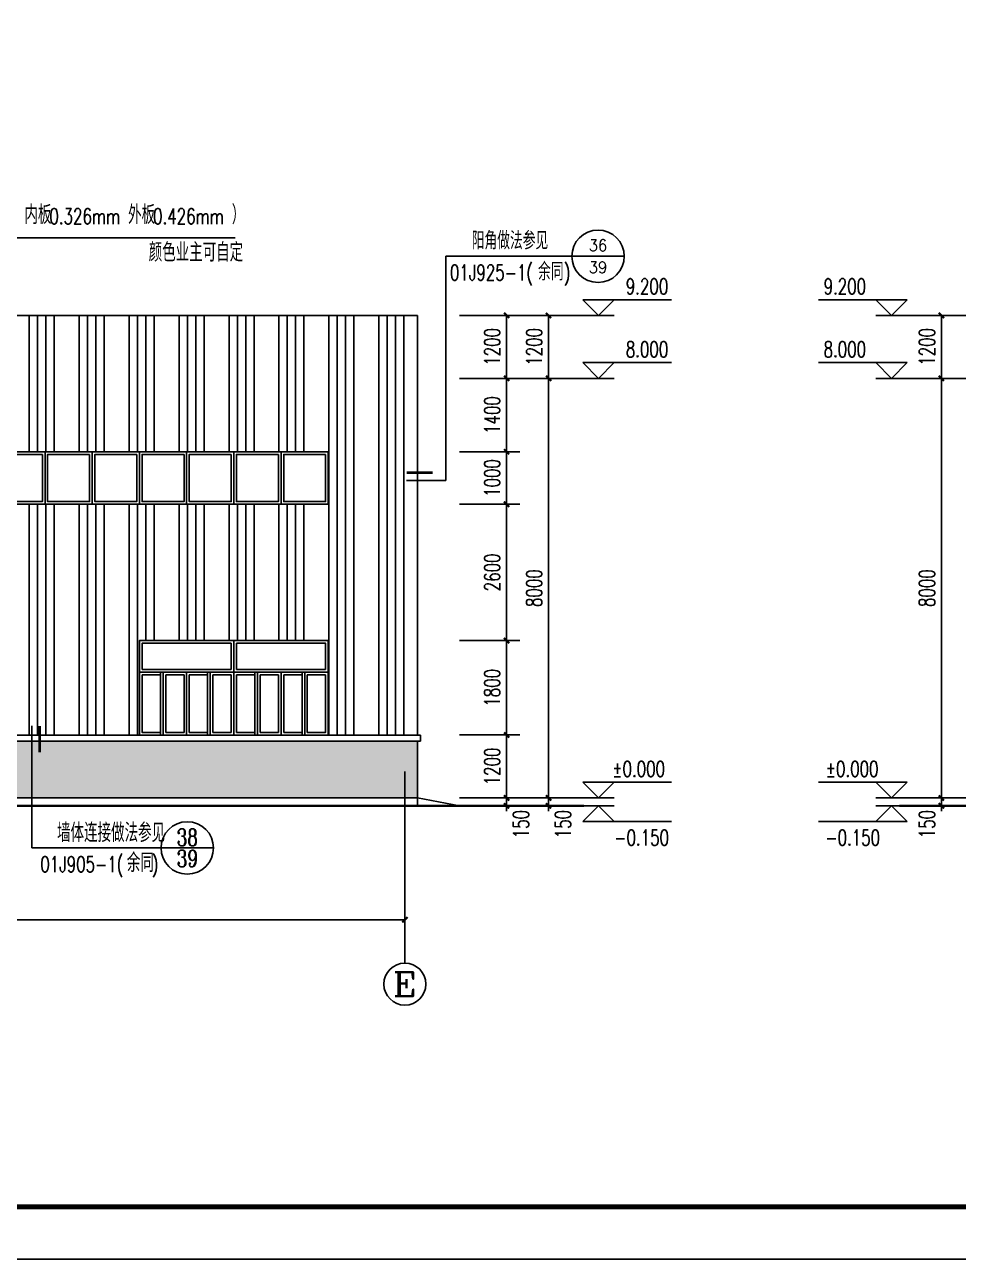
# Model space of a CAD drawing. Extents: x -17471 to 313636, y -71590 to 757901.
# Drawn here: x 29442 to 47242, y 214770 to 238310 of the extents above; entities that cross this region are included whole.
import ezdxf
from ezdxf.enums import TextEntityAlignment as Align

# ---------------------------------------------------------------- set-up
doc = ezdxf.new("R2010")
doc.units = 0
doc.header["$LTSCALE"] = 1000
doc.header["$MEASUREMENT"] = 0
for name, color, linetype in [('AXIS', 3, 'Continuous'), ('AXIS_TEXT', 7, 'Continuous'), ('DIM_ELEV', 3, 'Continuous'), ('DIM_IDEN', 3, 'Continuous'), ('DIM_LEAD', 3, 'Continuous'), ('DOTE', 1, 'Continuous'), ('PUB_DIM', 3, 'Continuous'), ('PUB_TEXT', 7, 'Continuous'), ('PUB_TITLE', 4, 'Continuous'), ('窗立面', 4, 'Continuous')]:
    doc.layers.add(name, color=color, linetype=linetype)
doc.styles.add('_TCH_AXIS', font='COMPLEX', dxfattribs={"bigfont": 'GBCBIG'})
doc.styles.add('_TCH_DIM', font='SIMPLEX', dxfattribs={"bigfont": 'GBCBIG'})
doc.styles.add('_TCH_DIM_T3', font='SIMPLEX', dxfattribs={"width": 0.705882, "bigfont": 'GBCBIG'})
doc.styles.add('_TCH_LABEL', font='COMPLEX', dxfattribs={"bigfont": 'GBCBIG'})
doc.styles.add('COMPLEX', font='COMPLEX')
doc.dimstyles.new('_TCH_ARCH&&100', dxfattribs={"dimtxt": 297.5, "dimasz": 100, "dimexe": 250, "dimexo": 300, "dimgap": 126.25, "dimtad": 1, "dimdec": 0, "dimzin": 0, "dimdsep": 46, "dimtxsty": '_TCH_DIM_T3', "dimblk": 'ARCHTICK', "dimcen": 0.09, "dimclrt": 7, "dimazin": 2, "dimtfac": 1, "dimtdec": 0, "dimtix": 1, "dimtmove": 2, "dimatfit": 3, "dimfxl": 0, "dimtolj": 1, "dimtzin": 0, "dimarcsym": 0})

# ---------------------------------------------------------------- blocks, each defined once
blk = doc.blocks.new('_ArchTick')
at = {"color": 0, "linetype": 'ByBlock', "const_width": 0.4}
blk.add_lwpolyline([(-0.5, -0.5), (0.5, 0.5)], dxfattribs=at)
blk = doc.blocks.new('*D1931')
at = {"layer": 'Defpoints', "color": 0, "transparency": 16777216}
for p in [(46919, 223567), (48919, 223567), (48919, 223417)]:
    blk.add_point(p, dxfattribs=at)
at = {"layer": 'PUB_DIM', "color": 0, "lineweight": -2, "transparency": 16777216}
for p, q in [((46919, 223567), (46919, 223667)), ((48619, 223567), (46669, 223567)), ((48619, 223417), (46669, 223417)), ((46919, 223417), (46919, 223567)), ((46919, 223417), (46919, 223317))]:
    blk.add_line(p, q, dxfattribs=at)
at = {"layer": 'PUB_DIM', "color": 0, "lineweight": -2, "transparency": 16777216, "xscale": 100, "yscale": 100, "zscale": 100}
for p, rotation in [((46919, 223567), 270), ((46919, 223417), 90)]:
    blk.add_blockref('_ArchTick', p, dxfattribs=dict(at, rotation=rotation))
at = {"layer": 'PUB_DIM', "color": 7, "transparency": 16777216, "insert": (46644, 223067), "char_height": 297.5, "attachment_point": 5, "rotation": 90, "style": '_TCH_DIM_T3'}
blk.add_mtext('\\A1;150', dxfattribs=at)
blk = doc.blocks.new('*D1932')
at = {"layer": 'Defpoints', "color": 0, "transparency": 16777216}
for p in [(46919, 231567), (48919, 231567), (48919, 223567)]:
    blk.add_point(p, dxfattribs=at)
at = {"layer": 'PUB_DIM', "color": 0, "lineweight": -2, "transparency": 16777216}
for p, q in [((48619, 231567), (46669, 231567)), ((46919, 223567), (46919, 231567)), ((48619, 223567), (46669, 223567))]:
    blk.add_line(p, q, dxfattribs=at)
at = {"layer": 'PUB_DIM', "color": 0, "lineweight": -2, "transparency": 16777216, "xscale": 100, "yscale": 100, "zscale": 100}
for p, rotation in [((46919, 231567), 90), ((46919, 223567), 270)]:
    blk.add_blockref('_ArchTick', p, dxfattribs=dict(at, rotation=rotation))
at = {"layer": 'PUB_DIM', "color": 7, "transparency": 16777216, "insert": (46644, 227567), "char_height": 297.5, "attachment_point": 5, "rotation": 90, "style": '_TCH_DIM_T3'}
blk.add_mtext('\\A1;8000', dxfattribs=at)
blk = doc.blocks.new('*D1933')
at = {"layer": 'Defpoints', "color": 0, "transparency": 16777216}
for p in [(46919, 232767), (48919, 232767), (48919, 231567)]:
    blk.add_point(p, dxfattribs=at)
at = {"layer": 'PUB_DIM', "color": 0, "lineweight": -2, "transparency": 16777216}
for p, q in [((48619, 232767), (46669, 232767)), ((46919, 231567), (46919, 232767)), ((48619, 231567), (46669, 231567))]:
    blk.add_line(p, q, dxfattribs=at)
at = {"layer": 'PUB_DIM', "color": 0, "lineweight": -2, "transparency": 16777216, "xscale": 100, "yscale": 100, "zscale": 100}
for p, rotation in [((46919, 232767), 90), ((46919, 231567), 270)]:
    blk.add_blockref('_ArchTick', p, dxfattribs=dict(at, rotation=rotation))
at = {"layer": 'PUB_DIM', "color": 7, "transparency": 16777216, "insert": (46644, 232167), "char_height": 297.5, "attachment_point": 5, "rotation": 90, "style": '_TCH_DIM_T3'}
blk.add_mtext('\\A1;1200', dxfattribs=at)
blk = doc.blocks.new('*D1935')
at = {"layer": 'Defpoints', "color": 0, "transparency": 16777216}
for p in [(37430, 223567), (37430, 223417), (38630, 223567)]:
    blk.add_point(p, dxfattribs=at)
at = {"layer": 'PUB_DIM', "color": 0, "lineweight": -2, "transparency": 16777216}
for p, q in [((38630, 223567), (38630, 223667)), ((37730, 223567), (38880, 223567)), ((37730, 223417), (38880, 223417)), ((38630, 223417), (38630, 223567)), ((38630, 223417), (38630, 223317))]:
    blk.add_line(p, q, dxfattribs=at)
at = {"layer": 'PUB_DIM', "color": 0, "lineweight": -2, "transparency": 16777216, "xscale": 100, "yscale": 100, "zscale": 100}
for p, rotation in [((38630, 223567), 270), ((38630, 223417), 90)]:
    blk.add_blockref('_ArchTick', p, dxfattribs=dict(at, rotation=rotation))
at = {"layer": 'PUB_DIM', "color": 7, "transparency": 16777216, "insert": (38905, 223067), "char_height": 297.5, "attachment_point": 5, "rotation": 90, "style": '_TCH_DIM_T3'}
blk.add_mtext('\\A1;150', dxfattribs=at)
blk = doc.blocks.new('*D1936')
at = {"layer": 'Defpoints', "color": 0, "transparency": 16777216}
for p in [(37430, 224767), (38630, 224767), (37430, 223567)]:
    blk.add_point(p, dxfattribs=at)
at = {"layer": 'PUB_DIM', "color": 0, "lineweight": -2, "transparency": 16777216}
for p, q in [((37730, 224767), (38880, 224767)), ((38630, 223567), (38630, 224767)), ((37730, 223567), (38880, 223567))]:
    blk.add_line(p, q, dxfattribs=at)
at = {"layer": 'PUB_DIM', "color": 0, "lineweight": -2, "transparency": 16777216, "xscale": 100, "yscale": 100, "zscale": 100}
for p, rotation in [((38630, 224767), 90), ((38630, 223567), 270)]:
    blk.add_blockref('_ArchTick', p, dxfattribs=dict(at, rotation=rotation))
at = {"layer": 'PUB_DIM', "color": 7, "transparency": 16777216, "insert": (38355, 224167), "char_height": 297.5, "attachment_point": 5, "rotation": 90, "style": '_TCH_DIM_T3'}
blk.add_mtext('\\A1;1200', dxfattribs=at)
blk = doc.blocks.new('*D1937')
at = {"layer": 'Defpoints', "color": 0, "transparency": 16777216}
for p in [(37430, 226567), (38630, 226567), (37430, 224767)]:
    blk.add_point(p, dxfattribs=at)
at = {"layer": 'PUB_DIM', "color": 0, "lineweight": -2, "transparency": 16777216}
for p, q in [((37730, 226567), (38880, 226567)), ((38630, 224767), (38630, 226567)), ((37730, 224767), (38880, 224767))]:
    blk.add_line(p, q, dxfattribs=at)
at = {"layer": 'PUB_DIM', "color": 0, "lineweight": -2, "transparency": 16777216, "xscale": 100, "yscale": 100, "zscale": 100}
for p, rotation in [((38630, 226567), 90), ((38630, 224767), 270)]:
    blk.add_blockref('_ArchTick', p, dxfattribs=dict(at, rotation=rotation))
at = {"layer": 'PUB_DIM', "color": 7, "transparency": 16777216, "insert": (38355, 225667), "char_height": 297.5, "attachment_point": 5, "rotation": 90, "style": '_TCH_DIM_T3'}
blk.add_mtext('\\A1;1800', dxfattribs=at)
blk = doc.blocks.new('*D1938')
at = {"layer": 'Defpoints', "color": 0, "transparency": 16777216}
for p in [(37430, 229167), (38630, 229167), (37430, 226567)]:
    blk.add_point(p, dxfattribs=at)
at = {"layer": 'PUB_DIM', "color": 0, "lineweight": -2, "transparency": 16777216}
for p, q in [((37730, 229167), (38880, 229167)), ((38630, 226567), (38630, 229167)), ((37730, 226567), (38880, 226567))]:
    blk.add_line(p, q, dxfattribs=at)
at = {"layer": 'PUB_DIM', "color": 0, "lineweight": -2, "transparency": 16777216, "xscale": 100, "yscale": 100, "zscale": 100}
for p, rotation in [((38630, 229167), 90), ((38630, 226567), 270)]:
    blk.add_blockref('_ArchTick', p, dxfattribs=dict(at, rotation=rotation))
at = {"layer": 'PUB_DIM', "color": 7, "transparency": 16777216, "insert": (38355, 227867), "char_height": 297.5, "attachment_point": 5, "rotation": 90, "style": '_TCH_DIM_T3'}
blk.add_mtext('\\A1;2600', dxfattribs=at)
blk = doc.blocks.new('*D1939')
at = {"layer": 'Defpoints', "color": 0, "transparency": 16777216}
for p in [(37430, 230167), (38630, 230167), (37430, 229167)]:
    blk.add_point(p, dxfattribs=at)
at = {"layer": 'PUB_DIM', "color": 0, "lineweight": -2, "transparency": 16777216}
for p, q in [((37730, 230167), (38880, 230167)), ((38630, 229167), (38630, 230167)), ((37730, 229167), (38880, 229167))]:
    blk.add_line(p, q, dxfattribs=at)
at = {"layer": 'PUB_DIM', "color": 0, "lineweight": -2, "transparency": 16777216, "xscale": 100, "yscale": 100, "zscale": 100}
for p, rotation in [((38630, 230167), 90), ((38630, 229167), 270)]:
    blk.add_blockref('_ArchTick', p, dxfattribs=dict(at, rotation=rotation))
at = {"layer": 'PUB_DIM', "color": 7, "transparency": 16777216, "insert": (38355, 229667), "char_height": 297.5, "attachment_point": 5, "rotation": 90, "style": '_TCH_DIM_T3'}
blk.add_mtext('\\A1;1000', dxfattribs=at)
blk = doc.blocks.new('*D1940')
at = {"layer": 'Defpoints', "color": 0, "transparency": 16777216}
for p in [(37430, 231567), (38630, 231567), (37430, 230167)]:
    blk.add_point(p, dxfattribs=at)
at = {"layer": 'PUB_DIM', "color": 0, "lineweight": -2, "transparency": 16777216}
for p, q in [((37730, 231567), (38880, 231567)), ((38630, 230167), (38630, 231567)), ((37730, 230167), (38880, 230167))]:
    blk.add_line(p, q, dxfattribs=at)
at = {"layer": 'PUB_DIM', "color": 0, "lineweight": -2, "transparency": 16777216, "xscale": 100, "yscale": 100, "zscale": 100}
for p, rotation in [((38630, 231567), 90), ((38630, 230167), 270)]:
    blk.add_blockref('_ArchTick', p, dxfattribs=dict(at, rotation=rotation))
at = {"layer": 'PUB_DIM', "color": 7, "transparency": 16777216, "insert": (38355, 230867), "char_height": 297.5, "attachment_point": 5, "rotation": 90, "style": '_TCH_DIM_T3'}
blk.add_mtext('\\A1;1400', dxfattribs=at)
blk = doc.blocks.new('*D1941')
at = {"layer": 'Defpoints', "color": 0, "transparency": 16777216}
for p in [(37430, 232767), (38630, 232767), (37430, 231567)]:
    blk.add_point(p, dxfattribs=at)
at = {"layer": 'PUB_DIM', "color": 0, "lineweight": -2, "transparency": 16777216}
for p, q in [((37730, 232767), (38880, 232767)), ((38630, 231567), (38630, 232767)), ((37730, 231567), (38880, 231567))]:
    blk.add_line(p, q, dxfattribs=at)
at = {"layer": 'PUB_DIM', "color": 0, "lineweight": -2, "transparency": 16777216, "xscale": 100, "yscale": 100, "zscale": 100}
for p, rotation in [((38630, 232767), 90), ((38630, 231567), 270)]:
    blk.add_blockref('_ArchTick', p, dxfattribs=dict(at, rotation=rotation))
at = {"layer": 'PUB_DIM', "color": 7, "transparency": 16777216, "insert": (38355, 232167), "char_height": 297.5, "attachment_point": 5, "rotation": 90, "style": '_TCH_DIM_T3'}
blk.add_mtext('\\A1;1200', dxfattribs=at)
blk = doc.blocks.new('*D1942')
at = {"layer": 'Defpoints', "color": 0, "transparency": 16777216}
for p in [(37430, 223567), (37430, 223417), (39430, 223567)]:
    blk.add_point(p, dxfattribs=at)
at = {"layer": 'PUB_DIM', "color": 0, "lineweight": -2, "transparency": 16777216}
for p, q in [((39430, 223567), (39430, 223667)), ((37730, 223567), (39680, 223567)), ((37730, 223417), (39680, 223417)), ((39430, 223417), (39430, 223567)), ((39430, 223417), (39430, 223317))]:
    blk.add_line(p, q, dxfattribs=at)
at = {"layer": 'PUB_DIM', "color": 0, "lineweight": -2, "transparency": 16777216, "xscale": 100, "yscale": 100, "zscale": 100}
for p, rotation in [((39430, 223567), 270), ((39430, 223417), 90)]:
    blk.add_blockref('_ArchTick', p, dxfattribs=dict(at, rotation=rotation))
at = {"layer": 'PUB_DIM', "color": 7, "transparency": 16777216, "insert": (39705, 223067), "char_height": 297.5, "attachment_point": 5, "rotation": 90, "style": '_TCH_DIM_T3'}
blk.add_mtext('\\A1;150', dxfattribs=at)
blk = doc.blocks.new('*D1943')
at = {"layer": 'Defpoints', "color": 0, "transparency": 16777216}
for p in [(37430, 231567), (39430, 231567), (37430, 223567)]:
    blk.add_point(p, dxfattribs=at)
at = {"layer": 'PUB_DIM', "color": 0, "lineweight": -2, "transparency": 16777216}
for p, q in [((37730, 231567), (39680, 231567)), ((39430, 223567), (39430, 231567)), ((37730, 223567), (39680, 223567))]:
    blk.add_line(p, q, dxfattribs=at)
at = {"layer": 'PUB_DIM', "color": 0, "lineweight": -2, "transparency": 16777216, "xscale": 100, "yscale": 100, "zscale": 100}
for p, rotation in [((39430, 231567), 90), ((39430, 223567), 270)]:
    blk.add_blockref('_ArchTick', p, dxfattribs=dict(at, rotation=rotation))
at = {"layer": 'PUB_DIM', "color": 7, "transparency": 16777216, "insert": (39155, 227567), "char_height": 297.5, "attachment_point": 5, "rotation": 90, "style": '_TCH_DIM_T3'}
blk.add_mtext('\\A1;8000', dxfattribs=at)
blk = doc.blocks.new('*D1944')
at = {"layer": 'Defpoints', "color": 0, "transparency": 16777216}
for p in [(37430, 232767), (39430, 232767), (37430, 231567)]:
    blk.add_point(p, dxfattribs=at)
at = {"layer": 'PUB_DIM', "color": 0, "lineweight": -2, "transparency": 16777216}
for p, q in [((37730, 232767), (39680, 232767)), ((39430, 231567), (39430, 232767)), ((37730, 231567), (39680, 231567))]:
    blk.add_line(p, q, dxfattribs=at)
at = {"layer": 'PUB_DIM', "color": 0, "lineweight": -2, "transparency": 16777216, "xscale": 100, "yscale": 100, "zscale": 100}
for p, rotation in [((39430, 232767), 90), ((39430, 231567), 270)]:
    blk.add_blockref('_ArchTick', p, dxfattribs=dict(at, rotation=rotation))
at = {"layer": 'PUB_DIM', "color": 7, "transparency": 16777216, "insert": (39155, 232167), "char_height": 297.5, "attachment_point": 5, "rotation": 90, "style": '_TCH_DIM_T3'}
blk.add_mtext('\\A1;1200', dxfattribs=at)
blk = doc.blocks.new('*D1955')
at = {"layer": 'AXIS', "color": 0, "lineweight": -2, "transparency": 16777216}
for p, q in [((12170, 222817), (12170, 220995)), ((36690, 222817), (36690, 220995)), ((12170, 221245), (36690, 221245))]:
    blk.add_line(p, q, dxfattribs=at)
at = {"layer": 'Defpoints', "color": 0, "transparency": 16777216}
for p in [(12170, 223117), (36690, 223117), (36690, 221245)]:
    blk.add_point(p, dxfattribs=at)
at = {"layer": 'AXIS', "color": 0, "lineweight": -2, "transparency": 16777216, "xscale": 100, "yscale": 100, "zscale": 100, "rotation": 180}
blk.add_blockref('_ArchTick', (12170, 221245), dxfattribs=at)
at = {"layer": 'AXIS', "color": 0, "lineweight": -2, "transparency": 16777216, "xscale": 100, "yscale": 100, "zscale": 100}
blk.add_blockref('_ArchTick', (36690, 221245), dxfattribs=at)
at = {"layer": 'AXIS', "color": 7, "transparency": 16777216, "insert": (24430, 221520), "char_height": 297.5, "attachment_point": 5, "style": '_TCH_DIM_T3'}
blk.add_mtext('\\A1;24520', dxfattribs=at)
blk = doc.blocks.new('_AXISO')
blk.add_circle((0, 0), 0.5)
at = {"layer": 'AXIS_TEXT', "style": 'COMPLEX', "width": 1.041667}
blk.add_attdef('A', text='', height=0.56, dxfattribs=at).set_placement((-0.25, -0.28), (0.25, -0.28), align=Align.FIT)

msp = doc.modelspace()

# ---------------------------------------------------------------- hatches: boundary and pattern name
h = msp.add_hatch()
h.set_pattern_fill('ANSI34', color=254, scale=100, angle=45)
h.set_pattern_definition([(90, (0, -1000), (-952.5, 6e-14), []), (90, (158.75, -841.25), (-952.5, 6e-14), []), (90, (317.5, -682.5), (-952.5, 6e-14), []), (90, (476.25, -523.75), (-952.5, 6e-14), [])])
h.paths.add_polyline_path([(11930.2, 232766.6), (11930.2, 224766.6), (13630.2, 224766.6), (13630.2, 226566.6), (17230.2, 226566.6), (17230.2, 224766.6), (19630.2, 224766.6), (19630.2, 226566.6), (23230.2, 226566.6), (23230.2, 224766.6), (25630.2, 224766.6), (25630.2, 226566.6), (29230.2, 226566.6), (29230.2, 224766.6), (31630.2, 224766.6), (31630.2, 226566.6), (35230.2, 226566.6), (35230.2, 224766.6), (36930.2, 224766.6), (36930.2, 232766.6)])
h.paths.add_polyline_path([(22630.2, 230166.6), (23530.2, 230166.6), (24430.2, 230166.6), (25330.2, 230166.6), (26230.2, 230166.6), (27130.2, 230166.6), (28030.2, 230166.6), (28930.2, 230166.6), (29830.2, 230166.6), (30730.2, 230166.6), (31630.2, 230166.6), (32530.2, 230166.6), (33430.2, 230166.6), (34330.2, 230166.6), (35230.2, 230166.6), (35230.2, 229166.6), (34330.2, 229166.6), (33430.2, 229166.6), (32530.2, 229166.6), (31630.2, 229166.6), (30730.2, 229166.6), (29830.2, 229166.6), (28930.2, 229166.6), (28030.2, 229166.6), (27130.2, 229166.6), (26230.2, 229166.6), (25330.2, 229166.6), (24430.2, 229166.6), (23530.2, 229166.6), (22630.2, 229166.6), (21730.2, 229166.6), (20830.2, 229166.6), (19930.2, 229166.6), (19030.2, 229166.6), (18130.2, 229166.6), (17230.2, 229166.6), (16330.2, 229166.6), (15430.2, 229166.6), (14530.2, 229166.6), (13630.2, 229166.6), (13630.2, 230166.6), (14530.2, 230166.6), (15430.2, 230166.6), (16330.2, 230166.6), (17230.2, 230166.6), (18130.2, 230166.6), (19030.2, 230166.6), (19930.2, 230166.6), (20830.2, 230166.6), (21730.2, 230166.6)], flags=16)
h.paths.add_polyline_path([(22580.2, 230116.6), (22580.2, 229216.6), (21780.2, 229216.6), (21780.2, 230116.6)], flags=0)
h.paths.add_polyline_path([(22680.2, 230116.6), (23480.2, 230116.6), (23480.2, 229216.6), (22680.2, 229216.6)], flags=0)
h.paths.add_polyline_path([(21680.2, 230116.6), (21680.2, 229216.6), (20880.2, 229216.6), (20880.2, 230116.6)], flags=0)
h.paths.add_polyline_path([(23580.2, 230116.6), (24380.2, 230116.6), (24380.2, 229216.6), (23580.2, 229216.6)], flags=0)
h.paths.add_polyline_path([(20780.2, 230116.6), (20780.2, 229216.6), (19980.2, 229216.6), (19980.2, 230116.6)], flags=0)
h.paths.add_polyline_path([(24480.2, 230116.6), (25280.2, 230116.6), (25280.2, 229216.6), (24480.2, 229216.6)], flags=0)
h.paths.add_polyline_path([(19880.2, 230116.6), (19880.2, 229216.6), (19080.2, 229216.6), (19080.2, 230116.6)], flags=0)
h.paths.add_polyline_path([(25380.2, 230116.6), (26180.2, 230116.6), (26180.2, 229216.6), (25380.2, 229216.6)], flags=0)
h.paths.add_polyline_path([(18980.2, 230116.6), (18980.2, 229216.6), (18180.2, 229216.6), (18180.2, 230116.6)], flags=0)
h.paths.add_polyline_path([(26280.2, 230116.6), (27080.2, 230116.6), (27080.2, 229216.6), (26280.2, 229216.6)], flags=0)
h.paths.add_polyline_path([(18080.2, 230116.6), (18080.2, 229216.6), (17280.2, 229216.6), (17280.2, 230116.6)], flags=0)
h.paths.add_polyline_path([(27180.2, 230116.6), (27980.2, 230116.6), (27980.2, 229216.6), (27180.2, 229216.6)], flags=0)
h.paths.add_polyline_path([(17180.2, 230116.6), (17180.2, 229216.6), (16380.2, 229216.6), (16380.2, 230116.6)], flags=0)
h.paths.add_polyline_path([(28080.2, 230116.6), (28880.2, 230116.6), (28880.2, 229216.6), (28080.2, 229216.6)], flags=0)
h.paths.add_polyline_path([(16280.2, 230116.6), (16280.2, 229216.6), (15480.2, 229216.6), (15480.2, 230116.6)], flags=0)
h.paths.add_polyline_path([(28980.2, 230116.6), (29780.2, 230116.6), (29780.2, 229216.6), (28980.2, 229216.6)], flags=0)
h.paths.add_polyline_path([(15380.2, 230116.6), (15380.2, 229216.6), (14580.2, 229216.6), (14580.2, 230116.6)], flags=0)
h.paths.add_polyline_path([(29880.2, 230116.6), (30680.2, 230116.6), (30680.2, 229216.6), (29880.2, 229216.6)], flags=0)
h.paths.add_polyline_path([(14480.2, 230116.6), (14480.2, 229216.6), (13680.2, 229216.6), (13680.2, 230116.6)], flags=0)
h.paths.add_polyline_path([(30780.2, 230116.6), (31580.2, 230116.6), (31580.2, 229216.6), (30780.2, 229216.6)], flags=0)
h.paths.add_polyline_path([(31680.2, 230116.6), (32480.2, 230116.6), (32480.2, 229216.6), (31680.2, 229216.6)], flags=0)
h.paths.add_polyline_path([(32580.2, 230116.6), (33380.2, 230116.6), (33380.2, 229216.6), (32580.2, 229216.6)], flags=0)
h.paths.add_polyline_path([(33480.2, 230116.6), (34280.2, 230116.6), (34280.2, 229216.6), (33480.2, 229216.6)], flags=0)
h.paths.add_polyline_path([(34380.2, 230116.6), (35180.2, 230116.6), (35180.2, 229216.6), (34380.2, 229216.6)], flags=0)
h = msp.add_hatch()
h.set_pattern_fill('AR-B816', color=256, scale=100)
h.set_pattern_definition([(0, (0, -1000), (0, 121.3104), []), (90, (0, -1000), (-121.3104, 121.3104), [121.3104, -121.3104])])
h.paths.add_polyline_path([(36930.2, 223566.6), (36930.2, 224646.6), (11930.2, 224646.6), (11930.2, 223566.6)])

# ---------------------------------------------------------------- linework, layer by layer
for p, q in [((11930.2, 232766.6), (36930.2, 232766.6)), ((36930.2, 232766.6), (36930.2, 224766.6)), ((36990.2, 224766.6), (11870.2, 224766.6)), ((36990.2, 224646.6), (11870.2, 224646.6)), ((36930.2, 223566.6), (36930.2, 224646.6)), ((36990.2, 224646.6), (36990.2, 224766.6)), ((11930.2, 223566.6), (36930.2, 223566.6)), ((36930.2, 223416.6), (36930.2, 223566.6)), ((37730.2, 223416.6), (36930.2, 223566.6))]:
    msp.add_line(p, q)
at = {"const_width": 50}
for points in [[(40102.7, 223416.6), (8627.9, 223416.6)], [(77591.8, 223416.6), (46117, 223416.6)]]:
    msp.add_lwpolyline(points, dxfattribs=at)
at = {"layer": 'AXIS'}
msp.add_line((36690.2, 223116.6), (36690.2, 220416.6), dxfattribs=at)
at = {"layer": 'DIM_ELEV'}
for p, q in [((40380.2, 232766.6), (40080.2, 233066.6)), ((40080.2, 233066.6), (41772.2, 233066.6)), ((40380.2, 232766.6), (40680.2, 233066.6)), ((46269.3, 233066.6), (44577.3, 233066.6)), ((45969.3, 232766.6), (45669.3, 233066.6)), ((45969.3, 232766.6), (46269.3, 233066.6)), ((39680.2, 232766.6), (40680.2, 232766.6)), ((46669.3, 232766.6), (45669.3, 232766.6)), ((40380.2, 231566.6), (40080.2, 231866.6)), ((40080.2, 231866.6), (41772.2, 231866.6)), ((40380.2, 231566.6), (40680.2, 231866.6)), ((46269.3, 231866.6), (44577.3, 231866.6)), ((45969.3, 231566.6), (45669.3, 231866.6)), ((45969.3, 231566.6), (46269.3, 231866.6)), ((39680.2, 231566.6), (40680.2, 231566.6)), ((46669.3, 231566.6), (45669.3, 231566.6)), ((40380.2, 223566.6), (40080.2, 223866.6)), ((40080.2, 223866.6), (41772.2, 223866.6)), ((40380.2, 223566.6), (40680.2, 223866.6)), ((46269.3, 223866.6), (44577.3, 223866.6)), ((45969.3, 223566.6), (45669.3, 223866.6)), ((45969.3, 223566.6), (46269.3, 223866.6)), ((39680.2, 223566.6), (40680.2, 223566.6)), ((39680.2, 223416.6), (40680.2, 223416.6)), ((40380.2, 223416.6), (40080.2, 223116.6)), ((40380.2, 223416.6), (40680.2, 223116.6)), ((46669.3, 223566.6), (45669.3, 223566.6)), ((45969.3, 223416.6), (45669.3, 223116.6)), ((46669.3, 223416.6), (45669.3, 223416.6)), ((45969.3, 223416.6), (46269.3, 223116.6)), ((40080.2, 223116.6), (41772.2, 223116.6)), ((46269.3, 223116.6), (44577.3, 223116.6))]:
    msp.add_line(p, q, dxfattribs=at)
at = {"layer": 'DIM_IDEN'}
for p, q in [((37468.5, 233894.1), (39873.2, 233894.1)), ((37468.5, 229618.2), (37468.5, 233894.1)), ((40873.2, 233894.1), (39873.2, 233894.1)), ((36722.8, 229618.2), (37468.5, 229618.2)), ((29580.3, 224938.7), (29580.3, 222613.1)), ((29580.3, 222613.1), (32041.9, 222613.1)), ((33041.9, 222613.1), (32041.9, 222613.1))]:
    msp.add_line(p, q, dxfattribs=at)
at = {"layer": 'DIM_IDEN', "const_width": 50}
for points in [[(36722.8, 229768.2), (37222.8, 229768.2)], [(29730.3, 224938.7), (29730.3, 224438.7)]]:
    msp.add_lwpolyline(points, dxfattribs=at)
at = {"layer": 'DIM_IDEN'}
for centre in [(40373.2, 233894.1), (32541.9, 222613.1)]:
    msp.add_circle(centre, 500, dxfattribs=at)
at = {"layer": 'DIM_LEAD'}
msp.add_line((26394.7, 234247.7), (33452.7, 234247.7), dxfattribs=at)
at = {"layer": 'DOTE'}
msp.add_line((36690.2, 222416.6), (36690.2, 224074.1), dxfattribs=at)
at = {"layer": 'PUB_TITLE'}
msp.add_lwpolyline([(0, 214770.2), (126100, 214770.2), (126100, 274170.2), (0, 274170.2)], close=True, dxfattribs=at)
at = {"layer": 'PUB_TITLE', "const_width": 100}
msp.add_lwpolyline([(2500, 215770.2), (125100, 215770.2), (125100, 273170.2), (2500, 273170.2)], close=True, dxfattribs=at)
at = {"layer": '窗立面', "color": 4}
for p, q in [((33380.2, 226016.6), (33380.2, 226516.6)), ((33430.2, 224766.6), (33430.2, 226566.6)), ((33480.2, 226016.6), (33480.2, 226516.6)), ((33380.2, 226016.6), (31680.2, 226016.6)), ((35180.2, 226016.6), (33480.2, 226016.6)), ((35230.2, 225966.6), (31630.2, 225966.6)), ((32030.2, 225916.6), (31680.2, 225916.6)), ((32030.2, 224766.6), (32030.2, 225966.6)), ((32080.2, 224766.6), (32080.2, 225966.6)), ((32130.2, 224816.6), (32130.2, 225916.6)), ((32480.2, 225916.6), (32130.2, 225916.6)), ((32480.2, 224816.6), (32480.2, 225916.6)), ((32530.2, 224766.6), (32530.2, 225966.6)), ((32580.2, 224816.6), (32580.2, 225916.6)), ((32930.2, 225916.6), (32580.2, 225916.6)), ((32930.2, 224766.6), (32930.2, 225966.6)), ((32980.2, 224766.6), (32980.2, 225966.6)), ((33030.2, 224816.6), (33030.2, 225916.6)), ((33380.2, 225916.6), (33030.2, 225916.6)), ((33380.2, 224816.6), (33380.2, 225916.6)), ((33480.2, 224816.6), (33480.2, 225916.6)), ((33830.2, 225916.6), (33480.2, 225916.6)), ((33830.2, 224766.6), (33830.2, 225966.6)), ((33880.2, 224766.6), (33880.2, 225966.6)), ((33930.2, 224816.6), (33930.2, 225916.6)), ((34280.2, 225916.6), (33930.2, 225916.6)), ((34280.2, 224816.6), (34280.2, 225916.6)), ((34330.2, 224766.6), (34330.2, 225966.6)), ((34380.2, 224816.6), (34380.2, 225916.6)), ((34730.2, 225916.6), (34380.2, 225916.6)), ((34730.2, 224766.6), (34730.2, 225966.6)), ((34780.2, 224766.6), (34780.2, 225966.6)), ((34830.2, 224816.6), (34830.2, 225916.6)), ((35180.2, 225916.6), (34830.2, 225916.6))]:
    msp.add_line(p, q, dxfattribs=at)
at = {"layer": '窗立面'}
for points in [[(29830.2, 230166.6), (28930.2, 230166.6), (28930.2, 229166.6), (29830.2, 229166.6)], [(29780.2, 230116.6), (28980.2, 230116.6), (28980.2, 229216.6), (29780.2, 229216.6)], [(30730.2, 230166.6), (29830.2, 230166.6), (29830.2, 229166.6), (30730.2, 229166.6)], [(30680.2, 230116.6), (29880.2, 230116.6), (29880.2, 229216.6), (30680.2, 229216.6)], [(31630.2, 230166.6), (30730.2, 230166.6), (30730.2, 229166.6), (31630.2, 229166.6)], [(31580.2, 230116.6), (30780.2, 230116.6), (30780.2, 229216.6), (31580.2, 229216.6)], [(32530.2, 230166.6), (31630.2, 230166.6), (31630.2, 229166.6), (32530.2, 229166.6)], [(32480.2, 230116.6), (31680.2, 230116.6), (31680.2, 229216.6), (32480.2, 229216.6)], [(33430.2, 230166.6), (32530.2, 230166.6), (32530.2, 229166.6), (33430.2, 229166.6)], [(33380.2, 230116.6), (32580.2, 230116.6), (32580.2, 229216.6), (33380.2, 229216.6)], [(34330.2, 230166.6), (33430.2, 230166.6), (33430.2, 229166.6), (34330.2, 229166.6)], [(34280.2, 230116.6), (33480.2, 230116.6), (33480.2, 229216.6), (34280.2, 229216.6)], [(35230.2, 230166.6), (34330.2, 230166.6), (34330.2, 229166.6), (35230.2, 229166.6)], [(35180.2, 230116.6), (34380.2, 230116.6), (34380.2, 229216.6), (35180.2, 229216.6)]]:
    msp.add_lwpolyline(points, close=True, dxfattribs=at)
at = {"layer": '窗立面', "color": 4}
msp.add_lwpolyline([(35230.2, 226566.6), (31630.2, 226566.6), (31630.2, 224766.6), (35230.2, 224766.6)], close=True, dxfattribs=at)
for points in [[(33380.2, 226516.6), (31680.2, 226516.6), (31680.2, 226016.6)], [(35180.2, 226016.6), (35180.2, 226516.6), (33480.2, 226516.6)], [(31680.2, 225916.6), (31680.2, 224816.6), (32030.2, 224816.6)], [(34830.2, 224816.6), (35180.2, 224816.6), (35180.2, 225916.6)], [(32130.2, 224816.6), (32480.2, 224816.6)], [(32580.2, 224816.6), (32930.2, 224816.6)], [(33030.2, 224816.6), (33380.2, 224816.6)], [(33480.2, 224816.6), (33830.2, 224816.6)], [(33930.2, 224816.6), (34280.2, 224816.6)], [(34380.2, 224816.6), (34730.2, 224816.6)]]:
    msp.add_lwpolyline(points, dxfattribs=at)

# ---------------------------------------------------------------- block references
at = {"layer": 'AXIS'}
ref = msp.add_blockref('_AXISO', (36690.2, 220016.6), dxfattribs=dict(at, xscale=800, yscale=800, zscale=800))
ref.add_attrib('A', 'E', dxfattribs={"layer": 'AXIS_TEXT', "height": 452.5, "style": '_TCH_AXIS', "width": 1.3125}).set_placement((36463.9, 219790.3), (36916.5, 219790.3), align=Align.FIT)

# ---------------------------------------------------------------- texts
at = {"layer": 'PUB_TEXT'}
for s, height, style, p in [('内板', 357.45, '_TCH_DIM', (29437.3, 234508.6)), ('外板', 357.45, '_TCH_DIM', (31413.9, 234508.6)), ('）', 357.4, '_TCH_DIM', (33390.5, 234508.6)), ('阳角做法参见', 337.59, '_TCH_DIM', (37965.2, 234025.1)), ('颜色业主可自定', 357.45, '_TCH_DIM', (31806.9, 233792.7)), ('余同', 337.59, '_TCH_DIM', (39230.1, 233434.9)), ('墙体连接做法参见', 357.45, '_TCH_LABEL', (30060.3, 222725.5)), ('余同', 357.45, '_TCH_LABEL', (31390.3, 222153.9))]:
    msp.add_text(s, height=height, dxfattribs=dict(at, style=style)).set_placement(p)
at = {"layer": 'PUB_TEXT', "width": 0.705882}
for s, style, p in [('0.326mm', '_TCH_DIM', (29913.9, 234508.6)), ('0.426mm', '_TCH_DIM', (31890.5, 234508.6)), ('01J925-1(', '_TCH_DIM', (37550.1, 233434.9)), (')', '_TCH_DIM', (39721.6, 233434.9)), ('9.200', '_TCH_DIM', (40902.2, 233171.6)), ('9.200', '_TCH_DIM', (44673.3, 233171.6)), ('8.000', '_TCH_DIM', (40902.2, 231971.6)), ('8.000', '_TCH_DIM', (44673.3, 231971.6)), ('%%P0.000', '_TCH_DIM', (40642.2, 223971.6)), ('%%P0.000', '_TCH_DIM', (44712.3, 223971.6)), ('-0.150', '_TCH_DIM', (40682.2, 222661.6)), ('-0.150', '_TCH_DIM', (44706.3, 222661.6)), ('01J905-1(', '_TCH_LABEL', (29740.3, 222153.9)), (')', '_TCH_LABEL', (31866.9, 222153.9))]:
    msp.add_text(s, height=297.5, dxfattribs=dict(at, style=style)).set_placement(p)
at = {"layer": 'PUB_TEXT', "style": '_TCH_LABEL'}
for s, p, p2 in [('36', (40198.8, 233992.8), (40547.5, 233992.8)), ('39', (40198.8, 233573.5), (40547.5, 233573.5))]:
    msp.add_text(s, height=221.93, dxfattribs=at).set_placement(p, p2, align=Align.FIT)
at = {"layer": 'PUB_TEXT', "style": '_TCH_LABEL', "width": 0.795455}
for s, p, p2 in [('38', (32340.6, 222653.3), (32743.1, 222653.3)), ('39', (32340.6, 222250.8), (32743.1, 222250.8))]:
    msp.add_text(s, height=321.99, dxfattribs=at).set_placement(p, p2, align=Align.FIT)

# ---------------------------------------------------------------- dimensions: what is measured, and where the dimension line sits
at = {"layer": 'AXIS'}
dim = msp.add_aligned_dim(p1=(12170.2, 223116.6), p2=(36690.2, 223116.6), distance=-1871.2, dimstyle='_TCH_ARCH&&100', dxfattribs=at)
dim.commit()
dim.dimension.update_dxf_attribs({"geometry": '*D1955', "text_midpoint": (24430.2, 221520.4)})
at = {"layer": 'PUB_DIM'}
for p1, p2, distance, picture, middle in [((37430.2, 231566.6), (37430.2, 232766.6), -1200, '*D1941', (38355.2, 232166.6)), ((37430.2, 231566.6), (37430.2, 232766.6), -2000, '*D1944', (39155.2, 232166.6)), ((48919.3, 231566.6), (48919.3, 232766.6), 2000, '*D1933', (46644.3, 232166.6)), ((37430.2, 230166.6), (37430.2, 231566.6), -1200, '*D1940', (38355.2, 230866.6)), ((37430.2, 223566.6), (37430.2, 231566.6), -2000, '*D1943', (39155.2, 227566.6)), ((48919.3, 223566.6), (48919.3, 231566.6), 2000, '*D1932', (46644.3, 227566.6)), ((37430.2, 229166.6), (37430.2, 230166.6), -1200, '*D1939', (38355.2, 229666.6)), ((37430.2, 226566.6), (37430.2, 229166.6), -1200, '*D1938', (38355.2, 227866.6)), ((37430.2, 224766.6), (37430.2, 226566.6), -1200, '*D1937', (38355.2, 225666.6)), ((37430.2, 223566.6), (37430.2, 224766.6), -1200, '*D1936', (38355.2, 224166.6))]:
    dim = msp.add_aligned_dim(p1=p1, p2=p2, distance=distance, dimstyle='_TCH_ARCH&&100', dxfattribs=at)
    dim.commit()
    dim.dimension.update_dxf_attribs({"geometry": picture, "text_midpoint": middle})
for base, p1, p2, picture, middle in [((38630.2, 223566.6), (37430.2, 223416.6), (37430.2, 223566.6), '*D1935', (38905.2, 223066.6)), ((39430.2, 223566.6), (37430.2, 223416.6), (37430.2, 223566.6), '*D1942', (39705.2, 223066.6)), ((46919.3, 223566.6), (48919.3, 223416.6), (48919.3, 223566.6), '*D1931', (46644.3, 223066.6))]:
    dim = msp.add_linear_dim(base=base, p1=p1, p2=p2, angle=90, dimstyle='_TCH_ARCH&&100', dxfattribs=at)
    dim.commit()
    dim.dimension.update_dxf_attribs({"geometry": picture, "text_midpoint": middle, "dimtype": 129})

doc.saveas('drawing.dxf')
